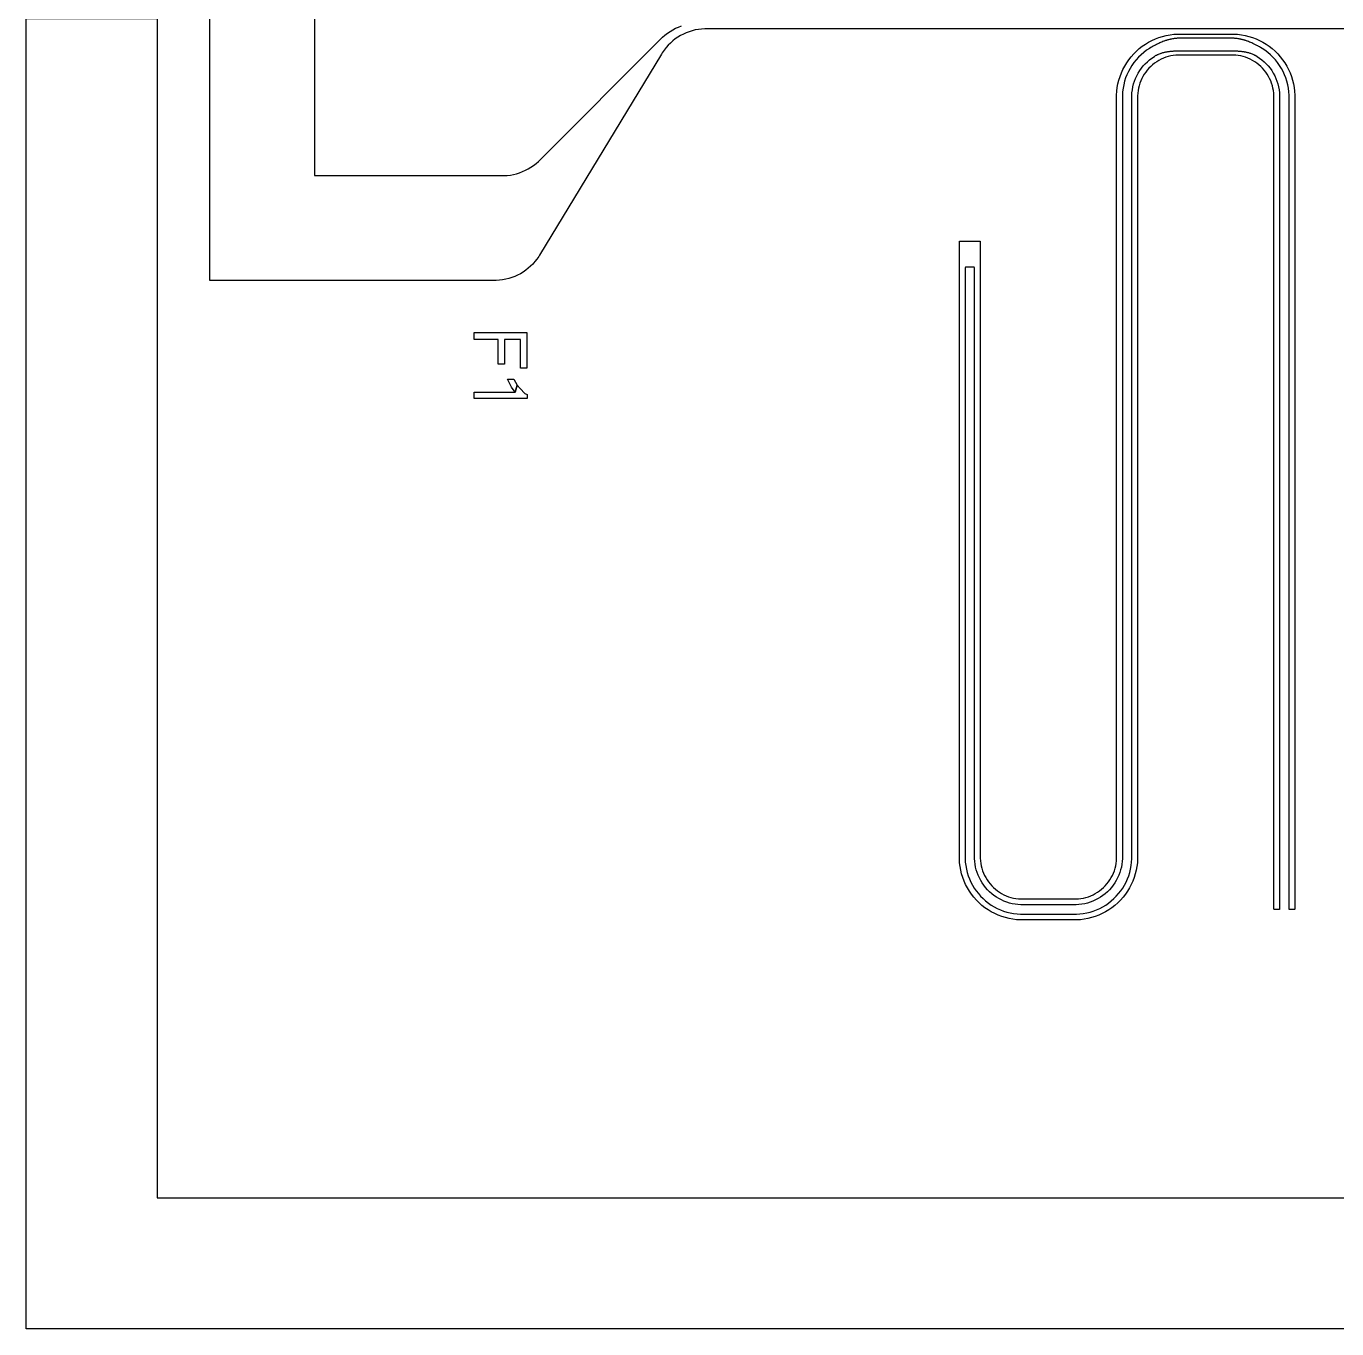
# Model space of a CAD drawing. Extents: x -2500 to 2500, y -2500 to 2500.
# Drawn here: x -2500 to 0, y -2500 to -15 of the extents above; entities that cross this region are included whole.
import ezdxf

# ---------------------------------------------------------------- set-up
doc = ezdxf.new("R2010")
doc.units = 0
doc.layers.add('Nb_GroundP', color=3, linetype='CONTINUOUS')

msp = doc.modelspace()

# ---------------------------------------------------------------- linework, layer by layer
at = {"layer": 'Nb_GroundP'}
for points in [[(-2500, -2500), (-2500, 0), (-2250, 0), (-2250, -2250), (2250, -2250), (2250, 0), (2500, 0), (2500, -2500)], [(-603.626, -1720), (-610.865, -1719.562), (-618.064, -1718.688), (-625.197, -1717.381), (-632.239, -1715.645), (-639.162, -1713.488), (-645.943, -1710.916), (-652.556, -1707.94), (-658.977, -1704.57), (-665.184, -1700.818), (-671.152, -1696.698), (-676.861, -1692.226), (-682.289, -1687.417), (-687.417, -1682.289), (-692.226, -1676.861), (-696.698, -1671.152), (-700.818, -1665.184), (-704.57, -1658.977), (-707.94, -1652.556), (-710.916, -1645.943), (-713.488, -1639.162), (-715.645, -1632.239), (-717.381, -1625.197), (-718.688, -1618.064), (-719.562, -1610.865), (-720, -1603.626), (-720, -425.956), (-719.992, -425.869), (-719.977, -425.783), (-719.955, -425.699), (-719.925, -425.617), (-719.888, -425.538), (-719.844, -425.462), (-719.794, -425.391), (-719.738, -425.324), (-719.676, -425.262), (-719.609, -425.206), (-719.538, -425.156), (-719.462, -425.112), (-719.383, -425.075), (-719.301, -425.045), (-719.217, -425.023), (-719.131, -425.008), (-719.044, -425), (-680.956, -425), (-680.869, -425.008), (-680.783, -425.023), (-680.699, -425.045), (-680.617, -425.075), (-680.538, -425.112), (-680.462, -425.156), (-680.391, -425.206), (-680.324, -425.262), (-680.262, -425.324), (-680.206, -425.391), (-680.156, -425.462), (-680.112, -425.538), (-680.075, -425.617), (-680.045, -425.699), (-680.023, -425.783), (-680.008, -425.869), (-680, -425.956), (-680, -1602.417), (-679.708, -1607.243), (-679.125, -1612.043), (-678.254, -1616.798), (-677.097, -1621.492), (-675.659, -1626.108), (-673.944, -1630.629), (-671.96, -1635.037), (-669.713, -1639.318), (-667.212, -1643.456), (-664.466, -1647.435), (-661.484, -1651.24), (-658.278, -1654.859), (-654.859, -1658.278), (-651.24, -1661.484), (-647.435, -1664.466), (-643.456, -1667.212), (-639.318, -1669.713), (-635.037, -1671.96), (-630.629, -1673.944), (-626.108, -1675.659), (-621.492, -1677.097), (-616.798, -1678.254), (-612.043, -1679.125), (-607.243, -1679.708), (-602.417, -1680), (-497.583, -1680), (-492.757, -1679.708), (-487.957, -1679.125), (-483.202, -1678.254), (-478.508, -1677.097), (-473.892, -1675.659), (-469.371, -1673.944), (-464.963, -1671.96), (-460.682, -1669.713), (-456.544, -1667.212), (-452.565, -1664.466), (-448.76, -1661.484), (-445.141, -1658.278), (-441.722, -1654.859), (-438.516, -1651.24), (-435.534, -1647.435), (-432.788, -1643.456), (-430.287, -1639.318), (-428.04, -1635.037), (-426.056, -1630.629), (-424.341, -1626.108), (-422.903, -1621.492), (-421.746, -1616.798), (-420.875, -1612.043), (-420.292, -1607.243), (-420, -1602.417), (-420, -146.374), (-419.562, -139.135), (-418.688, -131.936), (-417.381, -124.803), (-415.645, -117.761), (-413.488, -110.838), (-410.916, -104.057), (-407.94, -97.444), (-404.57, -91.023), (-400.818, -84.816), (-396.698, -78.848), (-392.226, -73.139), (-387.417, -67.711), (-382.289, -62.583), (-376.861, -57.774), (-371.152, -53.302), (-365.184, -49.182), (-358.977, -45.43), (-352.556, -42.06), (-345.943, -39.084), (-339.162, -36.512), (-332.239, -34.355), (-325.197, -32.619), (-318.064, -31.312), (-310.865, -30.438), (-303.626, -30), (-196.374, -30), (-189.135, -30.438), (-181.936, -31.312), (-174.803, -32.619), (-167.761, -34.355), (-160.838, -36.512), (-154.057, -39.084), (-147.444, -42.06), (-141.023, -45.43), (-134.816, -49.182), (-128.848, -53.302), (-123.139, -57.774), (-117.711, -62.583), (-112.583, -67.711), (-107.774, -73.139), (-103.302, -78.848), (-99.182, -84.816), (-95.43, -91.023), (-92.06, -97.444), (-89.084, -104.057), (-86.512, -110.838), (-84.355, -117.761), (-82.619, -124.803), (-81.312, -131.936), (-80.438, -139.135), (-80, -146.374), (-80, -1699.044), (-80.008, -1699.131), (-80.023, -1699.217), (-80.045, -1699.301), (-80.075, -1699.383), (-80.112, -1699.462), (-80.156, -1699.538), (-80.206, -1699.609), (-80.262, -1699.676), (-80.324, -1699.738), (-80.391, -1699.794), (-80.462, -1699.844), (-80.538, -1699.888), (-80.617, -1699.925), (-80.699, -1699.955), (-80.783, -1699.977), (-80.869, -1699.992), (-80.956, -1700), (-90.044, -1700), (-90.131, -1699.992), (-90.217, -1699.977), (-90.301, -1699.955), (-90.383, -1699.925), (-90.462, -1699.888), (-90.538, -1699.844), (-90.609, -1699.794), (-90.676, -1699.738), (-90.738, -1699.676), (-90.794, -1699.609), (-90.844, -1699.538), (-90.888, -1699.462), (-90.925, -1699.383), (-90.955, -1699.301), (-90.977, -1699.217), (-90.992, -1699.131), (-91, -1699.044), (-91, -146.642), (-91.413, -139.938), (-92.239, -133.272), (-93.473, -126.67), (-95.111, -120.156), (-97.147, -113.756), (-99.574, -107.493), (-102.381, -101.391), (-105.559, -95.474), (-109.094, -89.763), (-112.975, -84.281), (-117.186, -79.049), (-121.711, -74.085), (-126.533, -69.409), (-131.633, -65.04), (-136.993, -60.992), (-142.592, -57.282), (-145.501, -55.603), (-147.63, -54.39), (-149.774, -53.2), (-150.852, -52.614), (-152.205, -51.891), (-153.906, -51.001), (-156.047, -49.912), (-158.748, -48.589), (-160.451, -47.785), (-162.166, -47.002), (-163.894, -46.239), (-165.635, -45.499), (-166.51, -45.138), (-168.271, -44.435), (-170.045, -43.759), (-170.937, -43.432), (-172.057, -43.033), (-173.499, -42.54), (-174.949, -42.068), (-175.677, -41.839), (-176.59, -41.562), (-177.736, -41.228), (-179.175, -40.83), (-180.656, -40.447), (-182.145, -40.088), (-182.892, -39.919), (-183.828, -39.716), (-185.002, -39.478), (-186.474, -39.204), (-188.323, -38.898), (-189.843, -38.681), (-191.367, -38.492), (-192.13, -38.409), (-193.086, -38.316), (-194.283, -38.216), (-195.78, -38.118), (-197.655, -38.036), (-199.998, -38), (-300.002, -38), (-302.345, -38.036), (-304.22, -38.118), (-305.717, -38.216), (-306.914, -38.316), (-307.87, -38.409), (-308.633, -38.492), (-310.157, -38.681), (-311.677, -38.898), (-313.526, -39.204), (-314.998, -39.478), (-316.172, -39.716), (-317.108, -39.919), (-317.855, -40.088), (-319.344, -40.447), (-320.825, -40.83), (-322.264, -41.228), (-323.41, -41.562), (-324.323, -41.839), (-325.051, -42.068), (-326.501, -42.54), (-327.943, -43.033), (-329.063, -43.432), (-329.955, -43.759), (-331.729, -44.435), (-333.49, -45.138), (-334.365, -45.499), (-336.106, -46.239), (-337.834, -47.002), (-339.549, -47.785), (-341.252, -48.589), (-343.953, -49.912), (-346.094, -51.001), (-347.795, -51.891), (-349.148, -52.614), (-350.226, -53.2), (-352.37, -54.39), (-354.499, -55.603), (-357.408, -57.282), (-363.007, -60.992), (-368.367, -65.04), (-373.467, -69.409), (-378.289, -74.085), (-382.814, -79.049), (-387.025, -84.281), (-390.906, -89.763), (-394.441, -95.474), (-397.619, -101.391), (-400.426, -107.493), (-402.853, -113.756), (-404.889, -120.156), (-406.527, -126.67), (-407.761, -133.272), (-408.587, -139.938), (-409, -146.642), (-409, -1602.75), (-409.332, -1608.239), (-409.995, -1613.699), (-410.986, -1619.108), (-412.302, -1624.448), (-413.938, -1629.698), (-415.889, -1634.84), (-418.146, -1639.855), (-420.701, -1644.725), (-423.546, -1649.431), (-426.67, -1653.957), (-430.062, -1658.286), (-433.709, -1662.402), (-437.598, -1666.291), (-441.714, -1669.938), (-446.043, -1673.33), (-450.569, -1676.454), (-455.275, -1679.299), (-460.145, -1681.854), (-465.16, -1684.111), (-470.302, -1686.062), (-475.552, -1687.698), (-480.892, -1689.014), (-486.301, -1690.005), (-491.761, -1690.668), (-497.25, -1691), (-602.75, -1691), (-608.239, -1690.668), (-613.699, -1690.005), (-619.108, -1689.014), (-624.448, -1687.698), (-629.698, -1686.062), (-634.84, -1684.111), (-639.855, -1681.854), (-644.725, -1679.299), (-649.431, -1676.454), (-653.957, -1673.33), (-658.286, -1669.938), (-662.402, -1666.291), (-666.291, -1662.402), (-669.938, -1658.286), (-673.33, -1653.957), (-676.454, -1649.431), (-679.299, -1644.725), (-681.854, -1639.855), (-684.111, -1634.84), (-686.062, -1629.698), (-687.698, -1624.448), (-689.014, -1619.108), (-690.005, -1613.699), (-690.668, -1608.239), (-691, -1602.75), (-691, -475.956), (-691.008, -475.869), (-691.023, -475.783), (-691.045, -475.699), (-691.075, -475.617), (-691.112, -475.538), (-691.156, -475.462), (-691.206, -475.391), (-691.262, -475.324), (-691.324, -475.262), (-691.391, -475.206), (-691.462, -475.156), (-691.538, -475.112), (-691.617, -475.075), (-691.699, -475.045), (-691.783, -475.023), (-691.869, -475.008), (-691.956, -475), (-708.044, -475), (-708.131, -475.008), (-708.217, -475.023), (-708.301, -475.045), (-708.383, -475.075), (-708.462, -475.112), (-708.538, -475.156), (-708.609, -475.206), (-708.676, -475.262), (-708.738, -475.324), (-708.794, -475.391), (-708.844, -475.462), (-708.888, -475.538), (-708.925, -475.617), (-708.955, -475.699), (-708.977, -475.783), (-708.992, -475.869), (-709, -475.956), (-709, -1603.294), (-708.602, -1609.869), (-707.808, -1616.408), (-706.621, -1622.887), (-705.044, -1629.283), (-703.085, -1635.572), (-700.749, -1641.732), (-698.045, -1647.738), (-694.984, -1653.571), (-691.576, -1659.208), (-687.834, -1664.63), (-683.772, -1669.815), (-679.404, -1674.746), (-674.746, -1679.404), (-669.815, -1683.772), (-664.63, -1687.834), (-659.208, -1691.576), (-653.571, -1694.984), (-647.738, -1698.045), (-641.732, -1700.749), (-635.572, -1703.085), (-629.283, -1705.044), (-622.887, -1706.621), (-616.408, -1707.808), (-609.869, -1708.602), (-603.294, -1709), (-496.706, -1709), (-490.131, -1708.602), (-483.592, -1707.808), (-477.113, -1706.621), (-470.717, -1705.044), (-464.428, -1703.085), (-458.268, -1700.749), (-452.262, -1698.045), (-446.429, -1694.984), (-440.792, -1691.576), (-435.37, -1687.834), (-430.185, -1683.772), (-425.254, -1679.404), (-420.596, -1674.746), (-416.228, -1669.815), (-412.166, -1664.63), (-408.424, -1659.208), (-405.016, -1653.571), (-401.955, -1647.738), (-399.251, -1641.732), (-396.915, -1635.572), (-394.956, -1629.283), (-393.379, -1622.887), (-392.192, -1616.408), (-391.398, -1609.869), (-391, -1603.294), (-391, -150.205), (-391.006, -147.395), (-390.672, -141.786), (-389.993, -136.207), (-388.97, -130.682), (-387.609, -125.23), (-385.914, -119.872), (-383.892, -114.629), (-381.55, -109.521), (-378.897, -104.567), (-375.944, -99.786), (-372.702, -95.197), (-369.182, -90.816), (-365.4, -86.661), (-361.367, -82.747), (-357.102, -79.089), (-352.618, -75.701), (-347.934, -72.597), (-345.501, -71.192), (-344.358, -70.55), (-343.202, -69.934), (-342.619, -69.637), (-341.886, -69.274), (-340.962, -68.835), (-339.796, -68.309), (-338.325, -67.688), (-336.463, -66.968), (-335.289, -66.548), (-334.108, -66.152), (-332.92, -65.78), (-331.725, -65.43), (-331.126, -65.263), (-329.924, -64.946), (-328.718, -64.65), (-328.113, -64.51), (-327.357, -64.342), (-325.84, -64.029), (-324.32, -63.746), (-323.558, -63.615), (-322.606, -63.461), (-321.082, -63.235), (-319.557, -63.034), (-318.795, -62.942), (-317.842, -62.835), (-316.651, -62.713), (-314.747, -62.542), (-312.846, -62.4), (-311.896, -62.339), (-310.71, -62.27), (-309.228, -62.197), (-306.862, -62.107), (-304.499, -62.045), (-303.318, -62.024), (-301.843, -62.007), (-299.998, -62), (-200.002, -62), (-198.157, -62.007), (-196.682, -62.024), (-195.501, -62.045), (-193.138, -62.107), (-190.772, -62.197), (-189.29, -62.27), (-188.104, -62.339), (-187.154, -62.4), (-185.253, -62.542), (-183.349, -62.713), (-182.158, -62.835), (-181.205, -62.942), (-180.443, -63.034), (-178.918, -63.235), (-177.394, -63.461), (-176.442, -63.615), (-175.68, -63.746), (-174.16, -64.029), (-172.643, -64.342), (-171.887, -64.51), (-171.282, -64.65), (-170.076, -64.946), (-168.874, -65.263), (-168.275, -65.43), (-167.08, -65.78), (-165.892, -66.152), (-164.711, -66.548), (-163.537, -66.968), (-161.675, -67.688), (-160.204, -68.309), (-159.038, -68.835), (-158.114, -69.274), (-157.381, -69.637), (-156.798, -69.934), (-155.642, -70.55), (-154.499, -71.192), (-152.066, -72.597), (-147.382, -75.701), (-142.898, -79.089), (-138.633, -82.747), (-134.6, -86.661), (-130.818, -90.816), (-127.298, -95.197), (-124.056, -99.786), (-121.103, -104.567), (-118.45, -109.521), (-116.108, -114.629), (-114.086, -119.872), (-112.391, -125.23), (-111.03, -130.682), (-110.007, -136.207), (-109.328, -141.786), (-108.994, -147.395), (-109, -150.205), (-109, -1699.044), (-109.008, -1699.131), (-109.023, -1699.217), (-109.045, -1699.301), (-109.075, -1699.383), (-109.112, -1699.462), (-109.156, -1699.538), (-109.206, -1699.609), (-109.262, -1699.676), (-109.324, -1699.738), (-109.391, -1699.794), (-109.462, -1699.844), (-109.538, -1699.888), (-109.617, -1699.925), (-109.699, -1699.955), (-109.783, -1699.977), (-109.869, -1699.992), (-109.956, -1700), (-119.044, -1700), (-119.131, -1699.992), (-119.217, -1699.977), (-119.301, -1699.955), (-119.383, -1699.925), (-119.462, -1699.888), (-119.538, -1699.844), (-119.609, -1699.794), (-119.676, -1699.738), (-119.738, -1699.676), (-119.794, -1699.609), (-119.844, -1699.538), (-119.888, -1699.462), (-119.925, -1699.383), (-119.955, -1699.301), (-119.977, -1699.217), (-119.992, -1699.131), (-120, -1699.044), (-120, -147.583), (-120.292, -142.757), (-120.875, -137.957), (-121.746, -133.202), (-122.903, -128.508), (-124.341, -123.892), (-126.056, -119.371), (-128.04, -114.963), (-130.287, -110.682), (-132.788, -106.544), (-135.534, -102.565), (-138.516, -98.76), (-141.722, -95.141), (-145.141, -91.722), (-148.76, -88.516), (-152.565, -85.534), (-156.544, -82.788), (-160.682, -80.287), (-164.963, -78.04), (-169.371, -76.056), (-173.892, -74.341), (-178.508, -72.903), (-183.202, -71.746), (-187.957, -70.875), (-192.757, -70.292), (-197.583, -70), (-302.417, -70), (-307.243, -70.292), (-312.043, -70.875), (-316.798, -71.746), (-321.492, -72.903), (-326.108, -74.341), (-330.629, -76.056), (-335.037, -78.04), (-339.318, -80.287), (-343.456, -82.788), (-347.435, -85.534), (-351.24, -88.516), (-354.859, -91.722), (-358.278, -95.141), (-361.484, -98.76), (-364.466, -102.565), (-367.212, -106.544), (-369.713, -110.682), (-371.96, -114.963), (-373.944, -119.371), (-375.659, -123.892), (-377.097, -128.508), (-378.254, -133.202), (-379.125, -137.957), (-379.708, -142.757), (-380, -147.583), (-380, -1603.626), (-380.438, -1610.865), (-381.312, -1618.064), (-382.619, -1625.197), (-384.355, -1632.239), (-386.512, -1639.162), (-389.084, -1645.943), (-392.06, -1652.556), (-395.43, -1658.977), (-399.182, -1665.184), (-403.302, -1671.152), (-407.774, -1676.861), (-412.583, -1682.289), (-417.711, -1687.417), (-423.139, -1692.226), (-428.848, -1696.698), (-434.816, -1700.818), (-441.023, -1704.57), (-447.444, -1707.94), (-454.057, -1710.916), (-460.838, -1713.488), (-467.761, -1715.645), (-474.803, -1717.381), (-481.936, -1718.688), (-489.135, -1719.562), (-496.374, -1720)], [(-1557.333, -667.358), (-1557.333, -612.764), (-1587.821, -612.764), (-1587.821, -659.559), (-1599.874, -659.559), (-1599.874, -612.764), (-1645.251, -612.764), (-1645.251, -599.293), (-1545.28, -599.293), (-1545.28, -667.358)], [(-1645.251, -725.497), (-1645.251, -713.444), (-1567.26, -713.444), (-1563.715, -699.973), (-1558.043, -706.354), (-1548.825, -715.571), (-1544.571, -717.698), (-1544.571, -725.497)], [(-1567.26, -713.444), (-1574.35, -703.518), (-1575.768, -701.391), (-1582.149, -688.629), (-1570.096, -688.629), (-1563.715, -699.973)]]:
    msp.add_lwpolyline(points, close=True, dxfattribs=at)
for points in [[(1205.701, -20), (-1205.701, -20), (-1211.726, -20.364), (-1217.718, -21.091), (-1223.655, -22.177), (-1229.516, -23.62), (-1235.28, -25.414), (-1240.924, -27.551), (-1246.43, -30.026), (-1251.776, -32.828), (-1256.943, -35.947), (-1261.913, -39.372), (-1266.668, -43.09), (-1271.189, -47.089), (-1275.461, -51.353), (-1279.469, -55.867), (-1283.197, -60.614), (-1286.631, -65.577), (-1288.196, -68.158), (-1520.804, -451.842), (-1522.369, -454.423), (-1525.803, -459.386), (-1529.531, -464.133), (-1533.539, -468.647), (-1537.811, -472.911), (-1542.332, -476.91), (-1547.087, -480.628), (-1552.057, -484.053), (-1557.224, -487.172), (-1562.57, -489.974), (-1568.076, -492.449), (-1573.72, -494.586), (-1579.484, -496.38), (-1585.345, -497.823), (-1591.282, -498.909), (-1597.274, -499.636), (-1603.299, -500), (-2150, -500), (-2150, 0)], [(-1950, 0), (-1950, -300), (-1588.4, -300), (-1582.367, -299.635), (-1576.368, -298.907), (-1570.424, -297.817), (-1564.556, -296.371), (-1558.786, -294.573), (-1553.136, -292.43), (-1547.625, -289.95), (-1542.273, -287.141), (-1537.102, -284.015), (-1532.128, -280.582), (-1527.371, -276.855), (-1522.847, -272.847), (-1286.153, -36.153), (-1281.629, -32.145), (-1276.872, -28.418), (-1271.898, -24.985), (-1266.727, -21.859), (-1261.375, -19.05), (-1255.864, -16.57), (-1250.214, -14.427)]]:
    msp.add_lwpolyline(points, dxfattribs=at)

doc.saveas('drawing.dxf')
